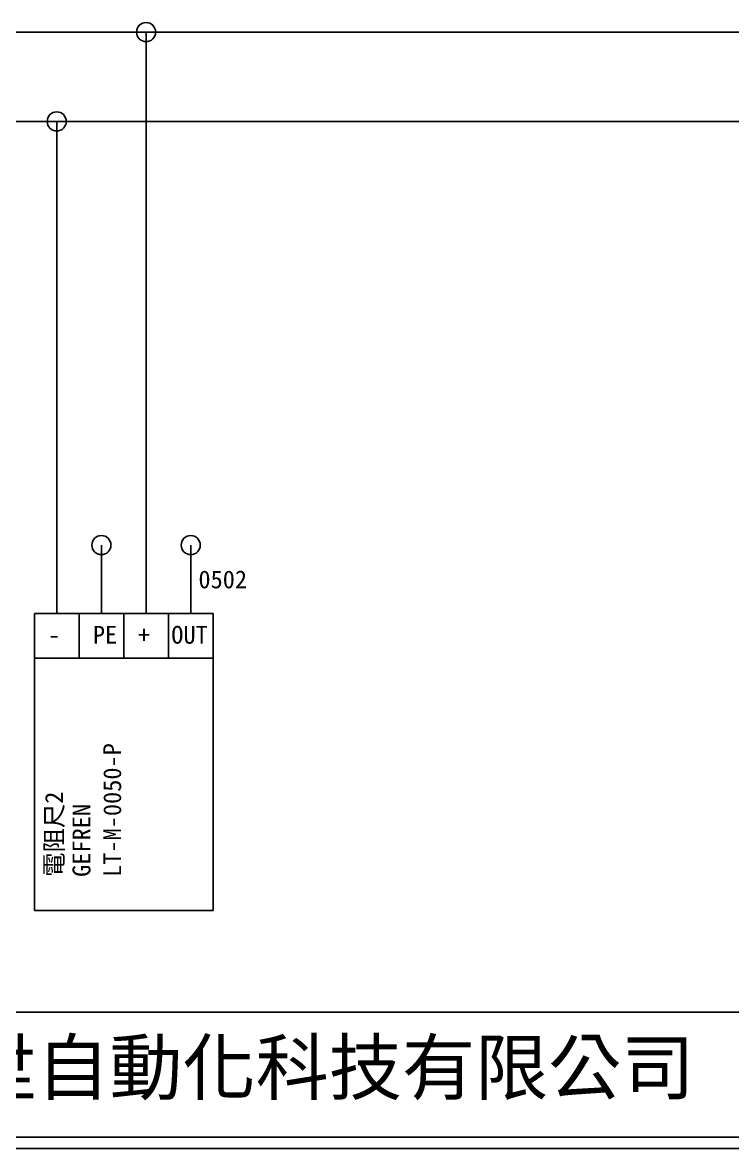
# Model space of a CAD drawing. Extents: x 10 to 297, y 3 to 207.
# Drawn here: x 63.4 to 142.9, y 3 to 129 of the extents above; entities that cross this region are included whole.
import ezdxf

# ---------------------------------------------------------------- set-up
doc = ezdxf.new("R2010")
doc.units = 0
doc.layers.get('0').update_dxf_attribs({"linetype": 'CONTINUOUS'})
doc.layers.add('圖框層', color=7, linetype='CONTINUOUS')
doc.layers.add('標尺寸層', color=3, linetype='CONTINUOUS')
doc.styles.add('STSL', font='kaiu.ttf')

msp = doc.modelspace()

# ---------------------------------------------------------------- linework, layer by layer
at = {"color": 7}
for centre in [(77.25, 127.96), (67.25, 117.96), (72.25, 70.54), (82.25, 70.54)]:
    msp.add_circle(centre, 1.07, dxfattribs=at)
at = {"layer": '圖框層', "color": 7}
for p, q in [((11.25, 18.25), (295.75, 18.25)), ((11.25, 4.25), (295.75, 4.25)), ((10, 3), (297, 3))]:
    msp.add_line(p, q, dxfattribs=at)
at = {"layer": '標尺寸層', "color": 7}
for p, q in [((15.06, 127.96), (217.6, 127.96)), ((77.25, 127.96), (77.25, 62.89)), ((77.25, 126.89), (77.25, 126.82)), ((15.06, 117.96), (197.6, 117.96)), ((67.25, 117.96), (67.25, 62.89)), ((67.25, 116.89), (67.25, 116.82)), ((72.25, 62.89), (72.25, 70.54)), ((72.25, 69.47), (72.25, 69.41)), ((82.25, 62.89), (82.25, 70.54)), ((82.25, 69.47), (82.25, 69.41)), ((64.75, 62.89), (69.75, 62.89)), ((64.75, 57.89), (64.75, 62.89)), ((64.75, 62.89), (79.75, 62.89)), ((64.75, 62.89), (64.75, 29.62)), ((69.75, 62.89), (69.75, 57.89)), ((69.75, 62.89), (74.75, 62.89)), ((69.75, 57.89), (69.75, 62.89)), ((74.75, 62.89), (79.75, 62.89)), ((74.75, 57.89), (74.75, 62.89)), ((74.75, 62.89), (74.75, 57.89)), ((79.75, 62.89), (79.75, 57.89)), ((79.75, 62.89), (84.75, 62.89)), ((79.75, 57.89), (79.75, 62.89)), ((79.75, 62.89), (79.75, 57.89)), ((84.75, 62.89), (84.75, 29.62)), ((84.75, 62.89), (84.75, 57.89)), ((69.75, 57.89), (64.75, 57.89)), ((74.75, 57.89), (69.75, 57.89)), ((79.75, 57.89), (74.75, 57.89)), ((84.75, 57.89), (79.75, 57.89)), ((64.75, 29.62), (84.75, 29.62))]:
    msp.add_line(p, q, dxfattribs=at)

# ---------------------------------------------------------------- texts
at = {"layer": '圖框層', "color": 7, "style": 'STSL'}
for s, height, p in [('0502', 2, (83.11, 65.7)), ('PE', 2, (71.3, 59.5)), ('+', 2, (76.34, 59.5)), ('OUT', 2, (80.07, 59.5)), ('-', 2, (66.3, 59.5)), ('泓陞自動化科技有限公司', 6, (48.6, 9.08))]:
    msp.add_text(s, height=height, dxfattribs=at).set_placement(p)
for s, p in [('LT-M-0050-P', (74.46, 33.4)), ('電阻尺2', (67.95, 33.4)), ('GEFREN', (71.02, 33.4))]:
    msp.add_text(s, height=2, rotation=90, dxfattribs=at).set_placement(p)

doc.saveas('drawing.dxf')
